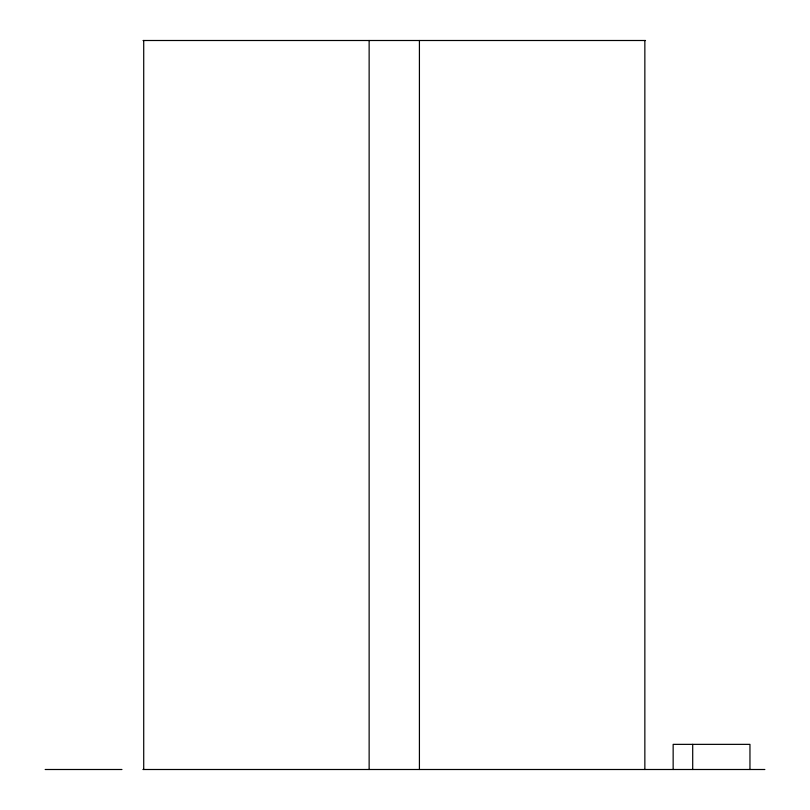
<?xml version="1.0" encoding="UTF-8"?>
<svg xmlns="http://www.w3.org/2000/svg" width="810" height="810" viewBox="0 0 810 810"><rect width="100%" height="100%" fill="white"/><g stroke="black" fill="none" stroke-linecap="round" stroke-linejoin="round"><path stroke-width="1.21" d="M143.036 40.5L645.529 40.5M45.168 769.5L121.956 769.5M142.904 769.5L764.863 769.5M749.959 769.5L749.959 744.36L673.15 744.36L673.15 769.5M692.702 744.36L692.702 769.5M644.851 40.5L644.851 769.5M419.418 40.5L419.418 769.5M369.137 40.5L369.137 769.5M143.714 40.5L143.714 769.5"/></g></svg>
